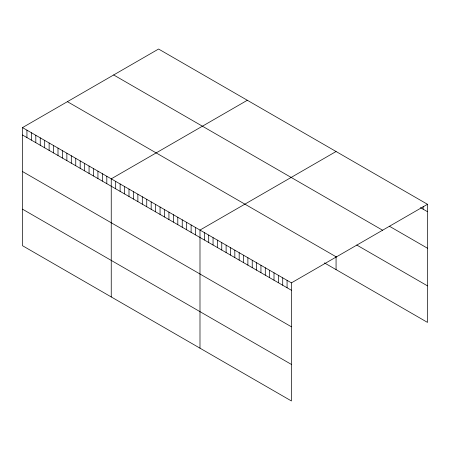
<?xml version="1.0" encoding="UTF-8"?>
<svg xmlns="http://www.w3.org/2000/svg" width="450" height="450" viewBox="0 0 450 450"><rect width="100%" height="100%" fill="white"/><g stroke="black" fill="none" stroke-linecap="round" stroke-linejoin="round"><path stroke-width="0.67" d="M22.5 127.597L291.426 282.859L291.426 400.967L22.5 245.706L22.5 127.597L158.574 49.033L427.5 204.294L427.5 322.402L324.416 262.89M247.32 100.271L111.246 178.836L111.246 296.938M336.066 151.509L199.991 230.068L199.991 348.176M291.426 282.859L427.5 204.294M420.424 207.619L427.5 211.703M389.402 226.237L427.5 248.237M113.67 74.959L382.596 230.22M356.749 245.025L427.5 285.874M67.404 101.672L336.33 256.933M22.5 135.006L291.426 290.267M22.5 171.534L291.426 326.796M22.5 209.171L291.426 364.433M423.146 206.494L423.146 209.188M336.066 256.567L336.066 269.612M287.072 280.344L287.072 287.752M282.718 277.83L282.718 285.238M278.359 275.316L278.359 282.724M274.005 272.807L274.005 280.209M269.651 270.293L269.651 277.701M265.298 267.778L265.298 275.186M260.944 265.264L260.944 272.672M256.59 262.749L256.59 270.157M252.236 260.235L252.236 267.643M247.882 257.721L247.882 265.129M243.529 255.206L243.529 262.614M239.175 252.692L239.175 260.1M234.821 250.183L234.821 257.586M230.468 247.669L230.468 255.077M226.114 245.154L226.114 252.562M221.76 242.64L221.76 250.048M217.406 240.126L217.406 247.534M213.053 237.611L213.053 245.019M208.699 235.097L208.699 242.505M204.345 232.583L204.345 239.991M195.553 227.509L195.553 234.917M191.115 224.949L191.115 232.352M186.677 222.384L186.677 229.792M182.239 219.825L182.239 227.233M177.801 217.26L177.801 224.668M173.368 214.701L173.368 222.109M168.93 212.136L168.93 219.544M164.492 209.576L164.492 216.984M160.054 207.017L160.054 214.419M155.616 204.452L155.616 211.86M151.178 201.893L151.178 209.301M146.745 199.328L146.745 206.736M142.307 196.768L142.307 204.176M137.869 194.203L137.869 201.611M133.431 191.644L133.431 199.052M128.993 189.084L128.993 196.487M124.554 186.519L124.554 193.928M120.122 183.96L120.122 191.362M115.684 181.395L115.684 188.803M106.808 176.271L106.808 183.679M102.369 173.711L102.369 181.119M97.931 171.146L97.931 178.554M93.493 168.587L93.493 175.995M89.061 166.028L89.061 173.43M84.623 163.463L84.623 170.871M80.184 160.903L80.184 168.311M75.746 158.338L75.746 165.746M71.308 155.779L71.308 163.187M66.87 153.214L66.87 160.622M62.438 150.654L62.438 158.062M57.999 148.095L57.999 155.498M53.561 145.53L53.561 152.938M49.123 142.971L49.123 150.379M44.685 140.406L44.685 147.814M40.247 137.846L40.247 145.254M35.814 135.281L35.814 142.689M31.376 132.722L31.376 140.13M26.938 130.162L26.938 137.565"/></g></svg>
